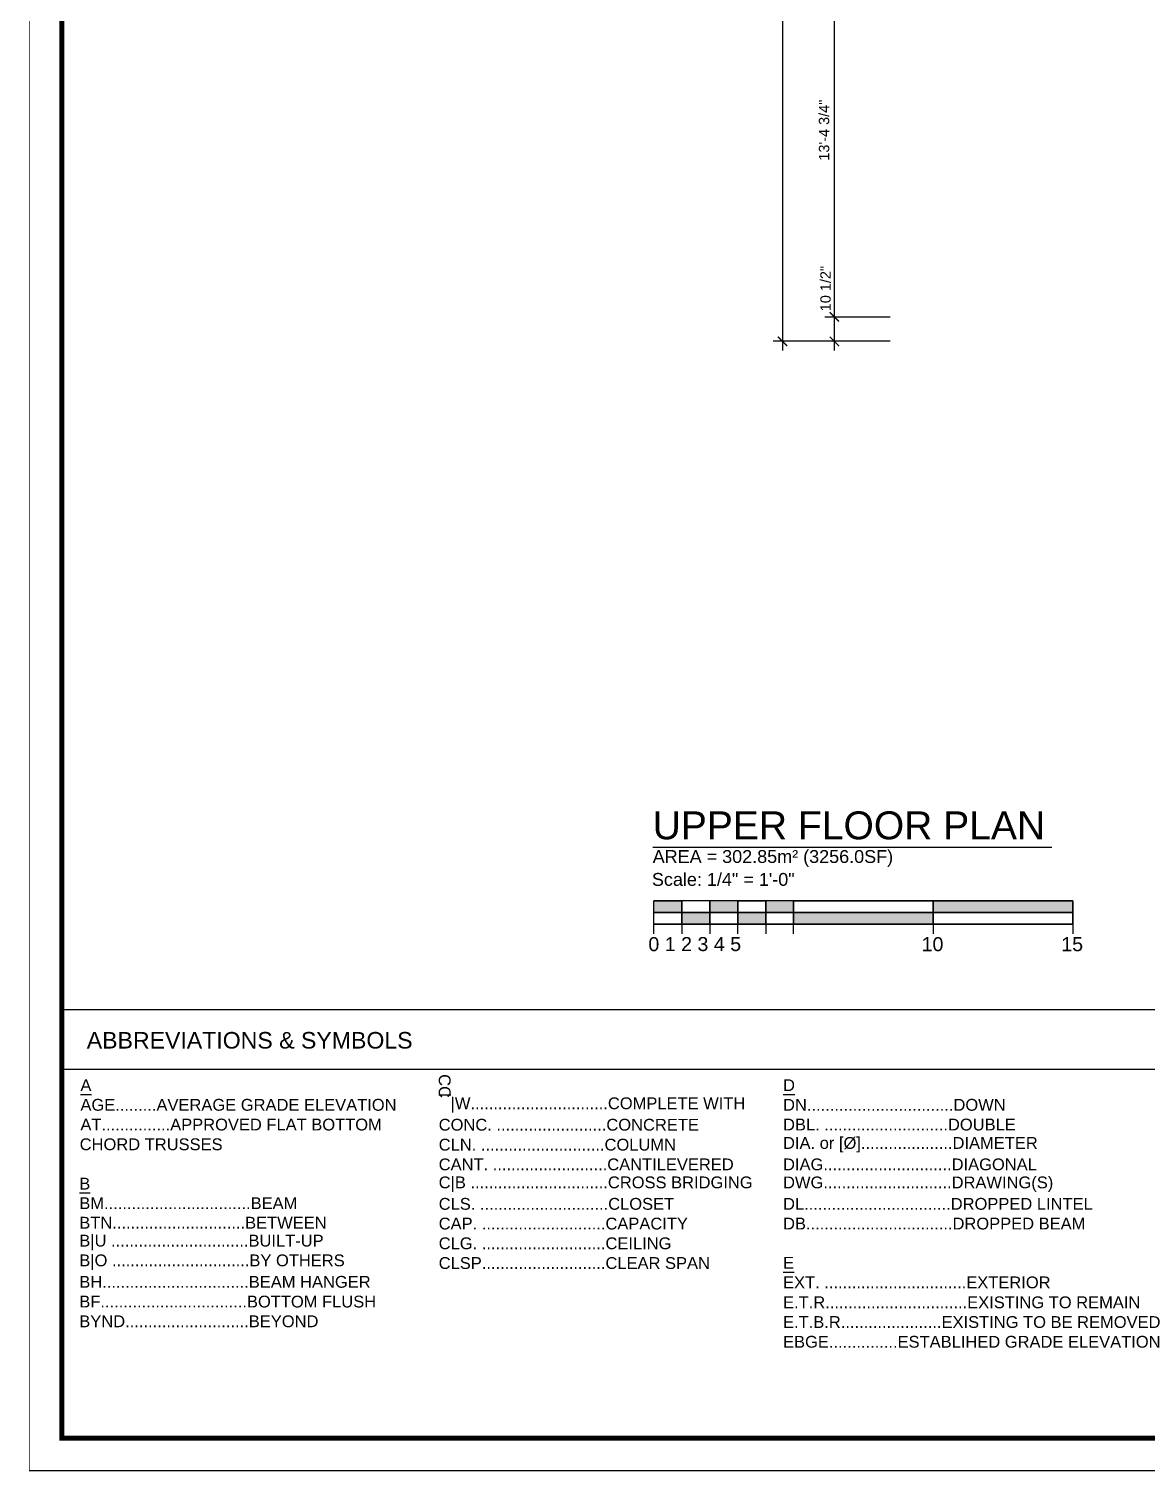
# Model space of a CAD drawing. Header units: millimetres. Extents: x 58 to 2247, y 57 to 1671.
# Drawn here: x 58 to 538, y 57 to 677 of the extents above; entities that cross this region are included whole.
import ezdxf

# ---------------------------------------------------------------- set-up
doc = ezdxf.new("R2010")
doc.units = ezdxf.units.MM
doc.header["$LTSCALE"] = 0.5
for name, color, linetype in [('main floor exterior line', 2, 'CONTINUOUS'), ('main floor interior line', 6, 'CONTINUOUS'), ('PDF_Geometry', 7, 'Continuous'), ('PDF_Solid Fills', 7, 'Continuous'), ('PDF_Text', 7, 'Continuous')]:
    doc.layers.add(name, color=color, linetype=linetype)
doc.styles.add('PDF Arial-BoldMT', font='arial.ttf')
doc.styles.add('PDF ArialMT', font='arial.ttf')

msp = doc.modelspace()

# ---------------------------------------------------------------- linework, layer by layer
at = {"layer": 'main floor exterior line'}
for points in [[(71.67, 1656.52), (2233.09, 1656.52), (2233.09, 71.09), (71.67, 71.09), (1913.82, 71.09), (1913.82, 272.09), (2233.09, 272.09), (2233.09, 71.09)], [(326.06, 287.89), (326.06, 302.05), (338.06, 302.05), (326.06, 302.05)], [(362.06, 302.05), (350.06, 302.05), (338.06, 302.05), (338.06, 287.89)], [(338.06, 297.01), (338.06, 292.05), (350.06, 292.05), (338.06, 292.05), (338.06, 297.01), (350.06, 297.01), (338.06, 297.01), (350.06, 297.01), (350.06, 302.05), (338.06, 302.05), (338.06, 297.01), (338.06, 302.05)], [(362.06, 287.89), (362.06, 302.05), (350.06, 302.05), (350.06, 287.89)], [(350.06, 297.01), (350.06, 292.05), (350.06, 297.01), (350.06, 302.05)], [(374.06, 297.01), (374.06, 292.05), (374.06, 297.01), (374.06, 302.05), (362.06, 302.05), (374.06, 302.05), (374.06, 297.01), (362.06, 297.01), (374.06, 297.01), (362.06, 297.01), (362.06, 302.05), (362.06, 297.01), (362.06, 292.05), (374.06, 292.05), (362.06, 292.05), (362.06, 297.01)], [(386.06, 287.89), (386.06, 302.05), (374.06, 302.05), (374.06, 287.89)], [(386.06, 302.05), (374.06, 302.05)], [(446.06, 302.05), (386.06, 302.05), (446.06, 302.05), (446.06, 287.89)], [(386.06, 297.01), (386.06, 302.05), (386.06, 297.01), (386.06, 302.05), (386.06, 297.01), (386.06, 292.05), (386.06, 297.01), (386.06, 292.05), (386.06, 297.01)], [(506.06, 302.05), (446.06, 302.05), (506.06, 302.05), (506.06, 287.89)], [(446.06, 297.01), (446.06, 302.05), (446.06, 297.01), (446.06, 292.05), (446.06, 297.01)], [(506.06, 297.01), (506.06, 302.05), (506.06, 297.01), (506.06, 292.05), (506.06, 297.01)], [(338.06, 297.01), (326.06, 297.01), (338.06, 297.01), (326.06, 297.01), (338.06, 297.01), (350.06, 297.01)], [(326.06, 292.05), (338.06, 292.05), (326.06, 292.05)], [(374.06, 297.01), (386.06, 297.01), (374.06, 297.01), (386.06, 297.01), (374.06, 297.01), (362.06, 297.01), (350.06, 297.01), (362.06, 297.01), (350.06, 297.01), (362.06, 297.01)], [(350.06, 292.05), (362.06, 292.05), (350.06, 292.05)], [(374.06, 292.05), (386.06, 292.05), (374.06, 292.05)], [(446.06, 297.01), (506.06, 297.01), (446.06, 297.01), (506.06, 297.01), (446.06, 297.01), (386.06, 297.01), (446.06, 297.01), (386.06, 297.01), (446.06, 297.01)], [(446.06, 292.05), (506.06, 292.05), (446.06, 292.05), (386.06, 292.05), (446.06, 292.05)], [(71.67, 71.09), (71.67, 255.41), (1913.82, 255.41)], [(71.67, 229.65), (1913.82, 229.65)]]:
    msp.add_lwpolyline(points, dxfattribs=at)
at = {"layer": 'main floor interior line'}
for points in [[(57.67, 1670.52), (2247.09, 1670.52), (2247.09, 57.09), (57.67, 57.09)], [(381.26, 1216.53), (381.26, 538.53)], [(403.5, 717.73), (403.5, 549.01)], [(399.5, 553.01), (427.5, 553.01)], [(403.5, 557.01), (403.5, 538.53)], [(405.26, 542.53), (377.26, 542.53)], [(427.5, 542.53), (399.5, 542.53)], [(325.58, 325.17), (497.02, 325.17)], [(79.75, 218.77), (84.47, 218.77)], [(233.66, 218.69), (238.78, 218.69)], [(381.58, 218.77), (386.62, 218.77)], [(79.27, 176.53), (83.91, 176.53)], [(381.58, 142.45), (386.22, 142.45)]]:
    msp.add_lwpolyline(points, dxfattribs=at)
at = {"layer": 'PDF_Geometry', "lineweight": 0}
for points, const_width in [([(57.67, 1670.52), (2247.09, 1670.52), (2247.09, 57.09), (57.67, 57.09)], 0.32), ([(71.67, 1656.52), (2233.09, 1656.52), (2233.09, 71.09), (71.67, 71.09)], 2.24)]:
    msp.add_lwpolyline(points, close=True, dxfattribs=dict(at, const_width=const_width))
at = {"layer": 'PDF_Geometry', "lineweight": 5}
for points in [[(381.26, 1216.53), (381.26, 538.53)], [(403.5, 717.73), (403.5, 549.01)], [(403.5, 557.01), (403.5, 538.53)], [(405.26, 542.53), (377.26, 542.53)], [(427.5, 542.53), (399.5, 542.53)]]:
    msp.add_lwpolyline(points, dxfattribs=at)
msp.add_lwpolyline([(399.5, 553.01), (427.5, 553.01)], close=True, dxfattribs=at)
at = {"layer": 'PDF_Geometry', "lineweight": 9}
for points in [[(325.58, 325.17), (497.02, 325.17)], [(79.75, 218.77), (84.47, 218.77)], [(233.66, 218.69), (238.78, 218.69)], [(381.58, 218.77), (386.62, 218.77)], [(79.27, 176.53), (83.91, 176.53)], [(381.58, 142.45), (386.22, 142.45)]]:
    msp.add_lwpolyline(points, dxfattribs=at)
for points in [[(326.06, 297.01), (338.06, 297.01), (338.06, 302.05), (326.06, 302.05)], [(326.06, 287.89), (326.06, 302.05)], [(326.06, 297.01), (338.06, 297.01), (338.06, 302.05), (326.06, 302.05)], [(338.06, 297.01), (350.06, 297.01), (350.06, 302.05), (338.06, 302.05)], [(338.06, 287.89), (338.06, 302.05)], [(338.06, 297.01), (350.06, 297.01), (350.06, 302.05), (338.06, 302.05)], [(350.06, 297.01), (362.06, 297.01), (362.06, 302.05), (350.06, 302.05)], [(350.06, 287.89), (350.06, 302.05)], [(350.06, 297.01), (362.06, 297.01), (362.06, 302.05), (350.06, 302.05)], [(362.06, 297.01), (374.06, 297.01), (374.06, 302.05), (362.06, 302.05)], [(362.06, 287.89), (362.06, 302.05)], [(362.06, 297.01), (374.06, 297.01), (374.06, 302.05), (362.06, 302.05)], [(374.06, 297.01), (386.06, 297.01), (386.06, 302.05), (374.06, 302.05)], [(374.06, 287.89), (374.06, 302.05)], [(374.06, 297.01), (386.06, 297.01), (386.06, 302.05), (374.06, 302.05)], [(446.06, 297.01), (446.06, 302.05), (386.06, 302.05), (386.06, 297.01), (446.06, 297.01), (506.06, 297.01), (506.06, 302.05), (446.06, 302.05)], [(386.06, 287.89), (386.06, 302.05)], [(446.06, 297.01), (446.06, 302.05), (386.06, 302.05), (386.06, 297.01), (446.06, 297.01), (506.06, 297.01), (506.06, 302.05), (446.06, 302.05)], [(446.06, 287.89), (446.06, 302.05)], [(506.06, 287.89), (506.06, 302.05)], [(326.06, 292.05), (338.06, 292.05), (338.06, 297.01), (326.06, 297.01)], [(326.06, 292.05), (338.06, 292.05), (338.06, 297.01), (326.06, 297.01)], [(338.06, 292.05), (350.06, 292.05), (350.06, 297.01), (338.06, 297.01)], [(338.06, 292.05), (350.06, 292.05), (350.06, 297.01), (338.06, 297.01)], [(350.06, 292.05), (362.06, 292.05), (362.06, 297.01), (350.06, 297.01)], [(350.06, 292.05), (362.06, 292.05), (362.06, 297.01), (350.06, 297.01)], [(362.06, 292.05), (374.06, 292.05), (374.06, 297.01), (362.06, 297.01)], [(362.06, 292.05), (374.06, 292.05), (374.06, 297.01), (362.06, 297.01)], [(374.06, 292.05), (386.06, 292.05), (386.06, 297.01), (374.06, 297.01)], [(374.06, 292.05), (386.06, 292.05), (386.06, 297.01), (374.06, 297.01)], [(446.06, 292.05), (446.06, 297.01), (386.06, 297.01), (386.06, 292.05), (446.06, 292.05), (506.06, 292.05), (506.06, 297.01), (446.06, 297.01)], [(446.06, 292.05), (446.06, 297.01), (386.06, 297.01), (386.06, 292.05), (446.06, 292.05), (506.06, 292.05), (506.06, 297.01), (446.06, 297.01)]]:
    msp.add_lwpolyline(points, close=True, dxfattribs=at)
at = {"layer": 'PDF_Geometry', "lineweight": 20}
msp.add_lwpolyline([(1913.82, 71.09), (71.67, 71.09), (71.67, 255.41), (1913.82, 255.41)], close=True, dxfattribs=at)
msp.add_lwpolyline([(71.67, 229.65), (1913.82, 229.65)], dxfattribs=at)
at = {"layer": 'PDF_Solid Fills', "transparency": 33554559}
for points in [[(401.74, 555.25), (401.34, 554.77), (405.74, 551.25)], [(405.74, 551.25), (401.34, 554.77), (401.74, 555.25)], [(401.34, 554.77), (405.74, 551.25), (405.34, 550.77)], [(405.34, 550.77), (405.74, 551.25), (401.34, 554.77)], [(379.5, 544.69), (379.1, 544.29), (383.5, 540.69)], [(379.1, 544.29), (383.5, 540.69), (383.1, 540.29)], [(401.74, 544.69), (401.34, 544.29), (405.74, 540.69)], [(401.34, 544.29), (405.74, 540.69), (405.34, 540.29)], [(338.06, 302.05), (326.06, 302.05), (338.06, 297.01)], [(326.06, 302.05), (338.06, 297.01), (326.06, 297.01)], [(338.06, 302.05), (326.06, 302.05), (338.06, 297.01)], [(326.06, 302.05), (338.06, 297.01), (326.06, 297.01)], [(362.06, 302.05), (350.06, 302.05), (362.06, 297.01)], [(350.06, 302.05), (362.06, 297.01), (350.06, 297.01)], [(362.06, 302.05), (350.06, 302.05), (362.06, 297.01)], [(350.06, 302.05), (362.06, 297.01), (350.06, 297.01)], [(386.06, 302.05), (374.06, 302.05), (386.06, 297.01)], [(374.06, 302.05), (386.06, 297.01), (374.06, 297.01)], [(386.06, 302.05), (374.06, 302.05), (386.06, 297.01)], [(374.06, 302.05), (386.06, 297.01), (374.06, 297.01)], [(506.06, 302.05), (446.06, 302.05), (506.06, 297.01)], [(446.06, 302.05), (506.06, 297.01), (446.06, 297.01)], [(506.06, 302.05), (446.06, 302.05), (506.06, 297.01)], [(446.06, 302.05), (506.06, 297.01), (446.06, 297.01)], [(350.06, 297.01), (338.06, 297.01), (350.06, 292.05)], [(338.06, 297.01), (350.06, 292.05), (338.06, 292.05)], [(350.06, 297.01), (338.06, 297.01), (350.06, 292.05)], [(338.06, 297.01), (350.06, 292.05), (338.06, 292.05)], [(374.06, 297.01), (362.06, 297.01), (374.06, 292.05)], [(362.06, 297.01), (374.06, 292.05), (362.06, 292.05)], [(374.06, 297.01), (362.06, 297.01), (374.06, 292.05)], [(362.06, 297.01), (374.06, 292.05), (362.06, 292.05)], [(446.06, 297.01), (386.06, 297.01), (446.06, 292.05)], [(386.06, 297.01), (446.06, 292.05), (386.06, 292.05)], [(446.06, 297.01), (386.06, 297.01), (446.06, 292.05)], [(386.06, 297.01), (446.06, 292.05), (386.06, 292.05)]]:
    msp.add_solid(points, dxfattribs=at)

# ---------------------------------------------------------------- texts
at = {"layer": 'PDF_Text', "attachment_point": 4, "style": 'PDF ArialMT'}
for s, insert, char_height, rotation in [('13\'-4 3/4"', (399.14, 620.16), 4.452, 90), ('10 1/2"', (399.78, 555.43), 4.452, 90), ('0 1 2 3 4 5', (323.66, 283.38), 6.0351, 0.07089), ('CC', (236.12, 227.55), 5.071, 270)]:
    msp.add_mtext(s, dxfattribs=dict(at, insert=insert, char_height=char_height, rotation=rotation))
at = {"layer": 'PDF_Text', "attachment_point": 4}
for s, insert, char_height, style in [('UPPER FLOOR PLAN', (325.5, 334.4), 12.0001, 'PDF Arial-BoldMT'), ('AREA = 302.85m² (3256.0SF)', (325.5, 320.25), 5.5322, 'PDF ArialMT'), ('Scale: 1/4" = 1\'-0"', (325.18, 311.21), 5.5322, 'PDF ArialMT'), ('10', (441.03, 283.38), 6.035, 'PDF ArialMT'), ('15', (501.03, 283.38), 6.035, 'PDF ArialMT'), ('ABBREVIATIONS & SYMBOLS', (82.38, 242.07), 7.0994, 'PDF ArialMT'), ('A', (79.66, 222.82), 5.07, 'PDF ArialMT'), ('D', (381.51, 222.82), 5.07, 'PDF ArialMT'), ('AGE.........AVERAGE GRADE ELEVATION', (79.66, 214.34), 5.071, 'PDF ArialMT'), ('|W..............................COMPLETE WITH', (238.7, 214.26), 5.071, 'PDF ArialMT'), ('DN................................DOWN', (381.51, 214.34), 5.071, 'PDF ArialMT'), ('AT...............APPROVED FLAT BOTTOM', (79.66, 205.86), 5.071, 'PDF ArialMT'), ('CONC. ........................CONCRETE', (233.58, 205.78), 5.071, 'PDF ArialMT'), ('DBL. ...........................DOUBLE', (381.51, 205.86), 5.071, 'PDF ArialMT'), ('CHORD TRUSSES', (79.34, 197.38), 5.071, 'PDF ArialMT'), ('CLN. ...........................COLUMN', (233.58, 197.22), 5.071, 'PDF ArialMT'), ('DIA. or [Ø]....................DIAMETER', (381.51, 197.22), 5.071, 'PDF ArialMT'), ('CANT. .........................CANTILEVERED', (233.58, 188.74), 5.071, 'PDF ArialMT'), ('DIAG............................DIAGONAL', (381.51, 188.74), 5.071, 'PDF ArialMT'), ('B', (79.18, 180.5), 5.07, 'PDF ArialMT'), ('C|B ..............................CROSS BRIDGING', (233.58, 180.26), 5.071, 'PDF ArialMT'), ('DWG............................DRAWING(S)', (381.51, 180.26), 5.071, 'PDF ArialMT'), ('BM................................BEAM', (79.18, 172.1), 5.071, 'PDF ArialMT'), ('CLS. ............................CLOSET', (233.58, 171.78), 5.071, 'PDF ArialMT'), ('DL................................DROPPED LINTEL', (381.51, 171.78), 5.071, 'PDF ArialMT'), ('BTN.............................BETWEEN', (79.18, 163.7), 5.071, 'PDF ArialMT'), ('CAP. ...........................CAPACITY', (233.58, 163.3), 5.071, 'PDF ArialMT'), ('DB................................DROPPED BEAM', (381.51, 163.3), 5.071, 'PDF ArialMT'), ('B|U ..............................BUILT-UP', (79.18, 155.22), 5.071, 'PDF ArialMT'), ('CLG. ...........................CEILING', (233.58, 154.82), 5.071, 'PDF ArialMT'), ('B|O ..............................BY OTHERS', (79.18, 146.74), 5.071, 'PDF ArialMT'), ('CLSP...........................CLEAR SPAN', (233.58, 146.34), 5.071, 'PDF ArialMT'), ('E', (381.51, 146.5), 5.07, 'PDF ArialMT'), ('BH................................BEAM HANGER', (79.18, 138.26), 5.071, 'PDF ArialMT'), ('EXT. ...............................EXTERIOR', (381.51, 138.02), 5.071, 'PDF ArialMT'), ('BF................................BOTTOM FLUSH', (79.18, 129.78), 5.071, 'PDF ArialMT'), ('E.T.R...............................EXISTING TO REMAIN', (381.51, 129.46), 5.071, 'PDF ArialMT'), ('BYND...........................BEYOND', (79.18, 121.3), 5.071, 'PDF ArialMT'), ('E.T.B.R......................EXISTING TO BE REMOVED', (381.51, 120.98), 5.071, 'PDF ArialMT'), ('EBGE...............ESTABLIHED GRADE ELEVATION', (381.51, 112.5), 5.071, 'PDF ArialMT')]:
    msp.add_mtext(s, dxfattribs=dict(at, insert=insert, char_height=char_height, style=style))

doc.saveas('drawing.dxf')
